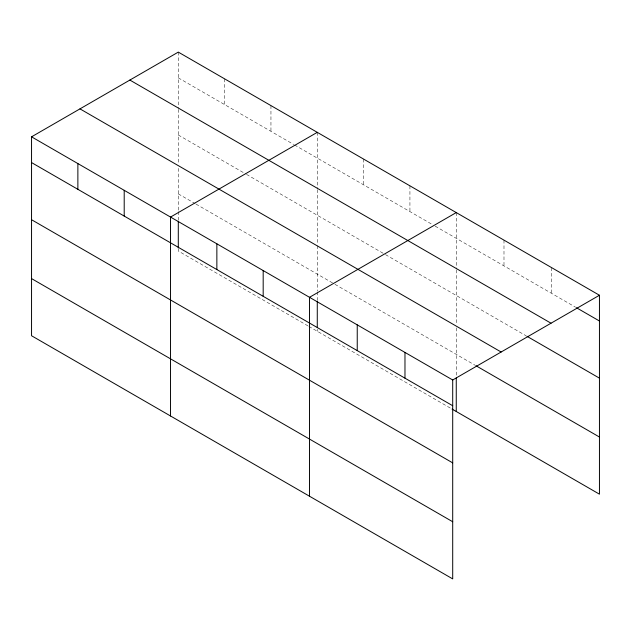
<?xml version="1.0" encoding="UTF-8"?>
<svg xmlns="http://www.w3.org/2000/svg" width="631" height="631" viewBox="0 0 631 631"><rect width="100%" height="100%" fill="white"/><g stroke="black" fill="none" stroke-linecap="round" stroke-linejoin="round"><path stroke-width="0.47" stroke-dasharray="3.15 2.37" d="M178.297 77.858L293.691 144.475M294.535 144.964L431.833 224.234M435.201 226.174L575.582 307.226M178.297 135.002L245.68 173.904M246.524 174.393L384.658 254.143M385.502 254.632L526.151 335.834M178.297 193.875L195.145 203.6M195.981 204.089L334.122 283.84M334.966 284.329L475.009 365.183M308.015 325.911L178.297 251.02L178.297 249.048M308.851 326.401L451.204 408.58M551.723 267.702L551.723 293.447M503.988 240.143L503.988 265.896M456.26 212.584L456.26 268.877M456.26 269.863L456.26 323.94M456.26 327.86L456.26 376.029M409.929 185.837L409.929 211.59M363.606 159.091L363.606 184.844M317.275 132.344L317.275 188.637M317.275 189.623L317.275 244.678M317.275 245.656L317.275 290.867M317.275 291.853L317.275 300.719M317.275 329.287L317.275 331.259M270.951 105.598L270.951 131.351M224.62 78.851L224.62 104.604M178.297 52.105L178.297 108.398M178.297 109.384L178.297 164.439M178.297 168.367L178.297 210.628M178.297 211.614L178.297 220.479"/><path stroke-width="0.95" d="M452.703 462.878L452.703 379.98L31.55 136.824L31.55 335.747L452.703 578.895L452.703 462.878L31.55 219.722M452.048 409.069L599.45 494.176L599.45 295.253L178.297 52.105L31.55 136.824M317.275 132.344L170.528 217.064L170.528 415.987M456.26 212.584L309.513 297.304L309.513 496.226M452.703 379.98L599.45 295.253M576.434 307.723L599.45 321.005M129.868 80.066L551.021 323.214M527.003 336.323L599.45 378.15M79.979 108.871L501.132 352.019M475.861 365.672L599.45 437.031M31.55 162.577L452.703 405.733M31.55 278.602L452.703 521.75M456.26 378.001L456.26 411.499M404.976 352.421L404.976 378.174M357.241 324.862L357.241 350.615M317.275 301.705L317.275 327.323M263.182 270.557L263.182 296.31M216.859 243.811L216.859 269.563M178.297 221.465L178.297 248.07M124.204 190.317L124.204 216.07M77.873 163.571L77.873 189.324"/></g></svg>
